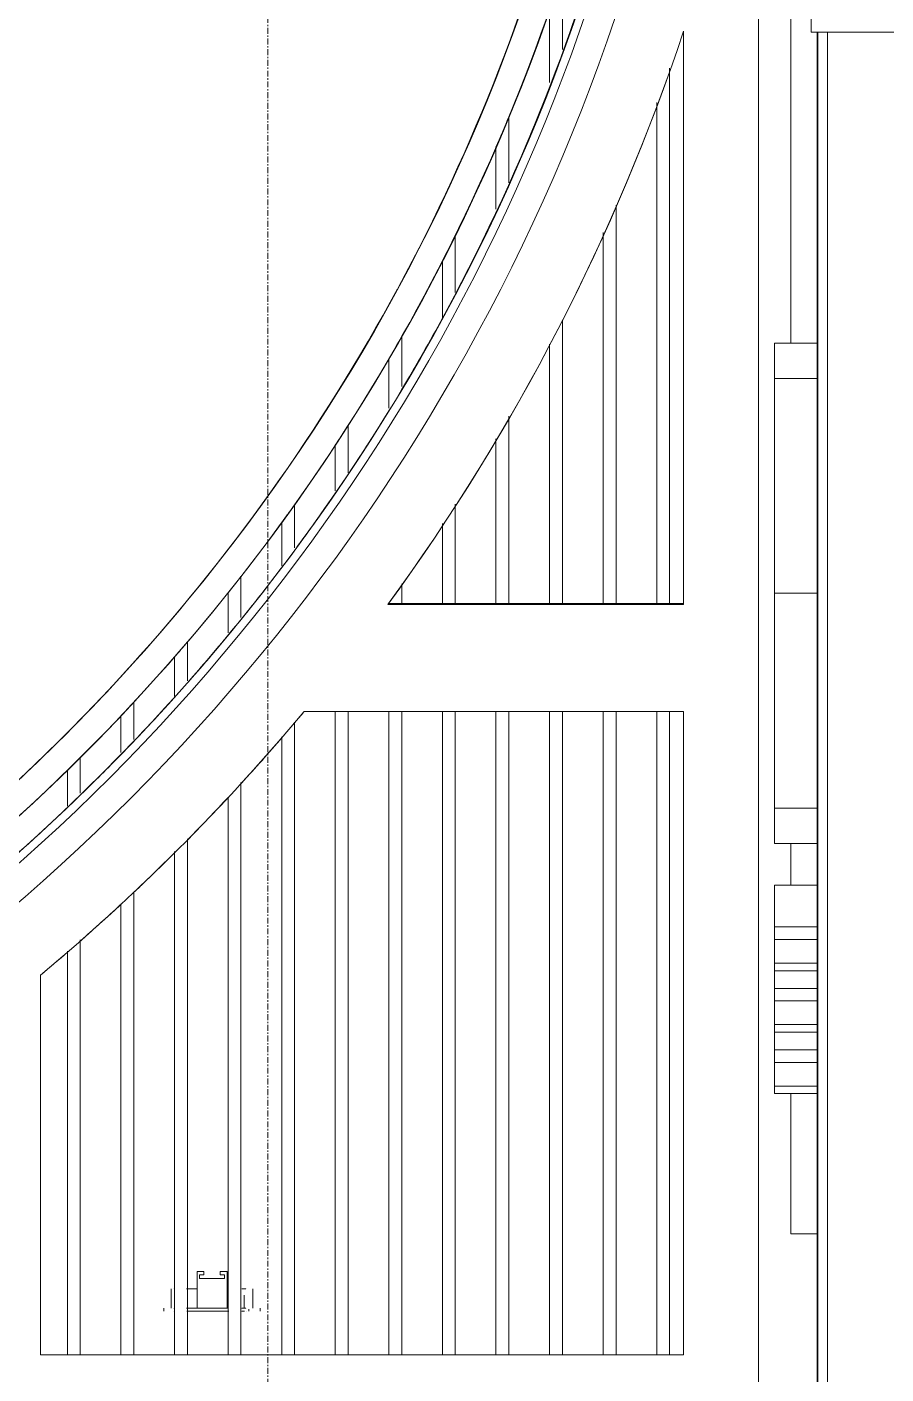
# Model space of a CAD drawing. Header units: millimetres. Extents: x -187664 to 435448, y -313239 to 299894.
# Drawn here: x 79322 to 80124, y -221607 to -220350 of the extents above; entities that cross this region are included whole.
import ezdxf

# ---------------------------------------------------------------- set-up
doc = ezdxf.new("R2010")
doc.units = ezdxf.units.MM
doc.linetypes.add('DPA_Grid _ Level 100', pattern=[10, 5.5, -1.6, 1.3, -1.6])
for name, color, linetype, lineweight in [('A-GENM', 7, 'Continuous', 9), ('A-GLAZ-CURT', 7, 'Continuous', 9), ('A-GLAZ-CURT-HDLN', 7, 'Continuous', 9), ('A-GLAZ-CWMG', 7, 'Continuous', 35), ('E-LITE-EQPM', 7, 'Continuous', 35), ('S-GRID', 7, 'Continuous', 0)]:
    doc.layers.add(name, color=color, linetype=linetype, lineweight=lineweight)

# ---------------------------------------------------------------- blocks, each defined once
blk = doc.blocks.new('D2 - D2-V181-2150-01 ENTRANCE 1 ELEVATION 4')
at = {"layer": 'E-LITE-EQPM', "color": 7, "lineweight": 20}
for p, q in [((12128, 106384), (12134.4, 106384)), ((12134.4, 106384), (12128, 106384)), ((12128, 106384), (12134.4, 106384)), ((12134.4, 106384), (12128, 106384)), ((12128, 106368), (12128, 106383.1)), ((12128, 106368), (12128, 106383.1)), ((12128, 106368), (12128, 106383.1)), ((12128, 106368), (12128, 106383.1)), ((12134.1, 106381.1), (12130.2, 106381.1)), ((12130.2, 106381.1), (12130.2, 106377.7)), ((12130.2, 106377.7), (12130.2, 106381.1)), ((12130.2, 106381.1), (12134.1, 106381.1)), ((12134.1, 106381.1), (12130.2, 106381.1)), ((12130.2, 106381.1), (12130.2, 106377.7)), ((12130.2, 106377.7), (12130.2, 106381.1)), ((12130.2, 106381.1), (12134.1, 106381.1)), ((12130.2, 106377.7), (12153.6, 106377.7)), ((12153.6, 106377.7), (12130.2, 106377.7)), ((12130.2, 106377.7), (12153.6, 106377.7)), ((12153.6, 106377.7), (12130.2, 106377.7)), ((12134.4, 106384), (12134.4, 106381.1)), ((12134.4, 106381.1), (12134.4, 106384)), ((12134.4, 106384), (12134.4, 106381.1)), ((12134.4, 106381.1), (12134.4, 106384)), ((12156, 106384), (12149.5, 106384)), ((12149.5, 106384), (12156, 106384)), ((12156, 106384), (12149.5, 106384)), ((12149.5, 106384), (12156, 106384)), ((12149.5, 106381.1), (12149.5, 106384)), ((12149.5, 106384), (12149.5, 106381.1)), ((12149.5, 106381.1), (12149.5, 106384)), ((12149.5, 106384), (12149.5, 106381.1)), ((12153.6, 106381.1), (12149.5, 106381.1)), ((12149.5, 106381.1), (12153.6, 106381.1)), ((12153.6, 106381.1), (12149.5, 106381.1)), ((12149.5, 106381.1), (12153.6, 106381.1)), ((12153.7, 106377.7), (12153.7, 106381.1)), ((12153.7, 106381.1), (12153.7, 106377.7)), ((12153.7, 106377.7), (12153.7, 106381.1)), ((12153.7, 106381.1), (12153.7, 106377.7)), ((12156, 106383.1), (12156, 106368)), ((12156, 106368), (12156, 106383.1)), ((12156, 106383.1), (12156, 106368)), ((12156, 106368), (12156, 106383.1)), ((12105.8, 106368), (12105.8, 106368)), ((12105.8, 106368), (12105.8, 106368)), ((12127.9, 106368), (12118.3, 106368)), ((12118.3, 106368), (12127.9, 106368)), ((12127.9, 106368), (12118.3, 106368)), ((12118.3, 106368), (12127.9, 106368)), ((12156, 106368), (12157.3, 106368)), ((12157.3, 106368), (12156, 106368)), ((12156.1, 106368), (12157.3, 106368)), ((12157.3, 106368), (12156.1, 106368)), ((12169.9, 106368), (12173.4, 106368)), ((12173.4, 106368), (12169.9, 106368)), ((12169.9, 106368), (12169.9, 106368)), ((12174, 106368), (12174, 106368)), ((12105.8, 106350), (12105.8, 106350)), ((12105.8, 106350), (12105.8, 106350)), ((12106.2, 106350), (12106.2, 106350)), ((12169.6, 106350), (12169.6, 106350)), ((12169.6, 106350), (12169.6, 106350)), ((12169.8, 106350), (12169.8, 106350)), ((12169.9, 106350), (12173.4, 106350)), ((12173.4, 106350), (12169.9, 106350)), ((12169.9, 106350), (12169.9, 106350)), ((12174, 106350), (12174, 106350)), ((12106.2, 106347), (12106.2, 106347)), ((12142, 106347), (12118.5, 106347)), ((12118.5, 106347), (12142, 106347)), ((12142, 106347), (12118.7, 106347)), ((12118.7, 106347), (12142, 106347)), ((12124.3, 106347), (12118.7, 106347)), ((12118.7, 106347), (12124.3, 106347)), ((12124.3, 106347), (12118.7, 106347)), ((12118.7, 106347), (12124.3, 106347)), ((12142, 106347), (12119.3, 106347)), ((12119.3, 106347), (12142, 106347)), ((12142, 106347), (12119.4, 106347)), ((12119.4, 106347), (12142, 106347)), ((12142, 106347), (12119.5, 106347)), ((12119.5, 106347), (12142, 106347)), ((12129.1, 106347), (12121.1, 106347)), ((12121.1, 106347), (12129.1, 106347)), ((12142, 106347), (12124.5, 106347)), ((12124.5, 106347), (12142, 106347)), ((12142, 106347), (12124.9, 106347)), ((12124.9, 106347), (12142, 106347)), ((12142, 106347), (12129.2, 106347)), ((12129.2, 106347), (12142, 106347)), ((12142, 106347), (12156.1, 106347)), ((12156.1, 106347), (12142, 106347)), ((12142, 106347), (12157, 106347)), ((12157, 106347), (12142, 106347)), ((12142, 106347), (12157.1, 106347)), ((12157.1, 106347), (12142, 106347)), ((12142, 106347), (12157.2, 106347)), ((12157.2, 106347), (12142, 106347)), ((12142, 106347), (12157.2, 106347)), ((12157.2, 106347), (12142, 106347)), ((12142, 106347), (12157.4, 106347)), ((12157.4, 106347), (12142, 106347)), ((12142, 106347), (12157.7, 106347)), ((12157.7, 106347), (12142, 106347)), ((12142, 106347), (12156, 106347)), ((12156, 106347), (12142, 106347)), ((12169.6, 106347), (12169.6, 106347)), ((12169.7, 106347), (12172.3, 106347)), ((12172.3, 106347), (12169.7, 106347)), ((12169.8, 106347), (12169.8, 106347)), ((12173.8, 106347), (12173.8, 106347))]:
    blk.add_line(p, q, dxfattribs=at)
blk = doc.blocks.new('D2 - D2-V182-2150-01 ENTRANCE 1 ELEVATION 4')
at = {"layer": 'E-LITE-EQPM', "color": 7, "lineweight": 20}
for p, q in [((12128, 106384), (12134.4, 106384)), ((12134.4, 106384), (12128, 106384)), ((12128, 106384), (12134.4, 106384)), ((12134.4, 106384), (12128, 106384)), ((12128, 106350), (12128, 106384)), ((12128, 106368), (12128, 106383.1)), ((12128, 106368), (12128, 106383.1)), ((12128, 106368), (12128, 106383.1)), ((12134.1, 106381.1), (12130.2, 106381.1)), ((12130.2, 106381.1), (12130.2, 106377.7)), ((12130.2, 106377.7), (12130.2, 106381.1)), ((12130.2, 106381.1), (12134.1, 106381.1)), ((12134.1, 106381.1), (12130.2, 106381.1)), ((12130.2, 106381.1), (12130.2, 106377.7)), ((12130.2, 106377.7), (12130.2, 106381.1)), ((12130.2, 106381.1), (12134.4, 106381.1)), ((12130.2, 106377.7), (12153.6, 106377.7)), ((12153.6, 106377.7), (12130.2, 106377.7)), ((12130.2, 106377.7), (12153.6, 106377.7)), ((12153.7, 106377.7), (12130.2, 106377.7)), ((12134.4, 106384), (12134.4, 106381.1)), ((12134.4, 106381.1), (12134.4, 106384)), ((12134.4, 106384), (12134.4, 106381.1)), ((12134.4, 106381.1), (12134.4, 106384)), ((12156, 106384), (12149.5, 106384)), ((12149.5, 106384), (12156, 106384)), ((12156, 106384), (12149.5, 106384)), ((12149.5, 106384), (12156, 106384)), ((12149.5, 106381.1), (12149.5, 106384)), ((12149.5, 106384), (12149.5, 106381.1)), ((12149.5, 106381.1), (12149.5, 106384)), ((12149.5, 106384), (12149.5, 106381.1)), ((12153.6, 106381.1), (12149.5, 106381.1)), ((12149.5, 106381.1), (12153.6, 106381.1)), ((12153.6, 106381.1), (12149.5, 106381.1)), ((12149.5, 106381.1), (12153.7, 106381.1)), ((12153.7, 106377.7), (12153.7, 106381.1)), ((12153.7, 106381.1), (12153.7, 106377.7)), ((12153.7, 106377.7), (12153.7, 106381.1)), ((12153.7, 106381.1), (12153.7, 106377.7)), ((12156, 106384), (12156, 106350)), ((12156, 106383.1), (12156, 106368)), ((12156, 106368), (12156, 106383.1)), ((12156, 106368), (12156, 106383.1)), ((12104, 106368), (12104, 106350)), ((12105.8, 106368), (12105.8, 106368)), ((12105.8, 106368), (12105.8, 106368)), ((12127.9, 106368), (12118.3, 106368)), ((12118.3, 106368), (12127.9, 106368)), ((12127.9, 106368), (12118.3, 106368)), ((12118.3, 106368), (12127.9, 106368)), ((12156, 106368), (12157.3, 106368)), ((12157.3, 106368), (12156, 106368)), ((12156.1, 106368), (12157.3, 106368)), ((12157.3, 106368), (12156.1, 106368)), ((12169.9, 106368), (12173.4, 106368)), ((12173.4, 106368), (12169.9, 106368)), ((12169.9, 106368), (12169.9, 106368)), ((12172, 106350), (12172, 106362)), ((12174, 106368), (12174, 106368)), ((12180, 106350), (12180, 106368)), ((12097, 106350), (12097, 106347)), ((12105.8, 106350), (12105.8, 106350)), ((12105.8, 106350), (12105.8, 106350)), ((12106.2, 106350), (12106.2, 106350)), ((12124.2, 106350), (12118.3, 106350)), ((12124.3, 106350), (12118.3, 106350)), ((12118.5, 106350), (12126.1, 106350)), ((12123.5, 106350), (12118.8, 106350)), ((12141.4, 106350), (12118.8, 106350)), ((12142, 106350), (12119.5, 106350)), ((12141.4, 106350), (12124.3, 106350)), ((12141.4, 106350), (12124.4, 106350)), ((12141.4, 106350), (12124.9, 106350)), ((12126.7, 106350), (12141.4, 106350)), ((12136.5, 106350), (12128, 106350)), ((12128, 106350), (12134.1, 106350)), ((12134.8, 106350), (12141.4, 106350)), ((12156, 106350), (12137.2, 106350)), ((12157.3, 106350), (12142, 106350)), ((12157.3, 106350), (12142, 106350)), ((12142, 106350), (12157.1, 106350)), ((12157.4, 106350), (12142, 106350)), ((12142, 106350), (12148.8, 106350)), ((12157.2, 106350), (12142, 106350)), ((12157.3, 106350), (12142, 106350)), ((12149.1, 106350), (12156, 106350)), ((12169.6, 106350), (12169.6, 106350)), ((12169.6, 106350), (12169.6, 106350)), ((12169.8, 106350), (12169.8, 106350)), ((12169.9, 106350), (12173.4, 106350)), ((12173.4, 106350), (12169.9, 106350)), ((12169.9, 106350), (12169.9, 106350)), ((12174, 106350), (12174, 106350)), ((12176.2, 106347), (12176.2, 106349)), ((12187, 106347), (12187, 106350)), ((12106.2, 106347), (12106.2, 106347)), ((12142, 106347), (12118.5, 106347)), ((12118.5, 106347), (12142, 106347)), ((12142, 106347), (12118.7, 106347)), ((12118.7, 106347), (12142, 106347)), ((12124.3, 106347), (12118.7, 106347)), ((12118.7, 106347), (12124.3, 106347)), ((12124.3, 106347), (12118.7, 106347)), ((12118.7, 106347), (12124.3, 106347)), ((12142, 106347), (12119.3, 106347)), ((12119.3, 106347), (12142, 106347)), ((12142, 106347), (12119.4, 106347)), ((12119.4, 106347), (12142, 106347)), ((12142, 106347), (12119.5, 106347)), ((12119.5, 106347), (12142, 106347)), ((12129.1, 106347), (12121.1, 106347)), ((12121.1, 106347), (12129.1, 106347)), ((12142, 106347), (12124.5, 106347)), ((12124.5, 106347), (12142, 106347)), ((12142, 106347), (12124.9, 106347)), ((12124.9, 106347), (12142, 106347)), ((12142, 106347), (12129.2, 106347)), ((12129.2, 106347), (12142, 106347)), ((12142, 106347), (12156.1, 106347)), ((12156.1, 106347), (12142, 106347)), ((12142, 106347), (12157, 106347)), ((12157, 106347), (12142, 106347)), ((12142, 106347), (12157.1, 106347)), ((12157.1, 106347), (12142, 106347)), ((12142, 106347), (12157.2, 106347)), ((12157.2, 106347), (12142, 106347)), ((12142, 106347), (12157.2, 106347)), ((12157.2, 106347), (12142, 106347)), ((12142, 106347), (12157.4, 106347)), ((12157.4, 106347), (12142, 106347)), ((12142, 106347), (12157.7, 106347)), ((12157.7, 106347), (12142, 106347)), ((12142, 106347), (12156, 106347)), ((12156, 106347), (12142, 106347)), ((12169.6, 106347), (12169.6, 106347)), ((12169.7, 106347), (12172.3, 106347)), ((12172.3, 106347), (12169.7, 106347)), ((12169.8, 106347), (12169.8, 106347)), ((12173.8, 106347), (12173.8, 106347))]:
    blk.add_line(p, q, dxfattribs=at)
blk = doc.blocks.new('PPL-C-AECM-1-PP19-EE-M3-0001_rvt-3-2150-01 ENTRANCE 1 ELEVATION 4')
at = {"layer": 'E-LITE-EQPM', "color": 7, "lineweight": 20}
for name in ['D2 - D2-V182-2150-01 ENTRANCE 1 ELEVATION 4', 'D2 - D2-V181-2150-01 ENTRANCE 1 ELEVATION 4', 'D2 - D2-V181-2150-01 ENTRANCE 1 ELEVATION 4']:
    blk.add_blockref(name, (0, 0), dxfattribs=at)
blk = doc.blocks.new('PPL-C-AECM-1-PP19-EE-M3-0001_rvt-4-2150-01 ENTRANCE 1 ELEVATION 4')
at = {"layer": 'E-LITE-EQPM', "color": 7, "lineweight": 20}
for name in ['D2 - D2-V182-2150-01 ENTRANCE 1 ELEVATION 4', 'D2 - D2-V181-2150-01 ENTRANCE 1 ELEVATION 4', 'D2 - D2-V181-2150-01 ENTRANCE 1 ELEVATION 4']:
    blk.add_blockref(name, (0, 0), dxfattribs=at)
blk = doc.blocks.new('DPA_CP_Entrance Canopy Lower - Depth 4200-V141-2150-01 ENTRANCE 1 ELEVATION 4')
at = {"layer": 'A-GLAZ-CURT-HDLN', "color": 7}
blk.add_line((12652, 105550), (12652, 108260.2), dxfattribs=at)
blk = doc.blocks.new('DPA_CP_Entrance Canopy Curve_Ent 2_Edge Rev B-1 - Entrance Canopy Curve_Left-15513308-2150-01 ENTRANCE 1 ELEVATION 4')
at = {"layer": 'A-GLAZ-CURT', "color": 7}
for p, q in [((12469, 107523.9), (12469, 107597.4)), ((12469, 107597.4), (12469, 107523.9)), ((12457, 107561.5), (12457, 107493.2)), ((12457, 107493.2), (12457, 107561.5)), ((12419, 107399.5), (12419, 107461.1)), ((12419, 107461.1), (12419, 107399.5)), ((12407, 107432.7), (12407, 107374.9)), ((12407, 107374.9), (12407, 107432.7)), ((12369, 107297.2), (12369, 107350.6)), ((12369, 107350.6), (12369, 107297.2)), ((12357, 107326.6), (12357, 107273.4)), ((12357, 107273.4), (12357, 107326.6)), ((12319, 107209.6), (12319, 107256.2)), ((12319, 107256.2), (12319, 107209.6)), ((12307, 107235.4), (12307, 107189.5)), ((12307, 107189.5), (12307, 107235.4)), ((12269, 107129), (12269, 107173.3)), ((12269, 107173.3), (12269, 107129)), ((12257, 107154.8), (12257, 107112.2)), ((12257, 107112.2), (12257, 107154.8)), ((12219, 107059), (12219, 107099.3)), ((12219, 107099.3), (12219, 107059)), ((12207, 107082.6), (12207, 107042.2)), ((12207, 107042.2), (12207, 107082.6)), ((12169, 106994), (12169, 107032.3)), ((12169, 107032.3), (12169, 106994)), ((12157, 107017.1), (12157, 106979.8)), ((12157, 106979.8), (12157, 107017.1)), ((12119, 106934.9), (12119, 106971.2)), ((12119, 106971.2), (12119, 106934.9)), ((12107, 106957.3), (12107, 106920.8)), ((12107, 106920.8), (12107, 106957.3)), ((12069, 106880.3), (12069, 106915.1)), ((12069, 106915.1), (12069, 106880.3)), ((12057, 106902.3), (12057, 106868.3)), ((12057, 106868.3), (12057, 106902.3)), ((12227.8, 106906.3), (12257, 106906.3)), ((12257, 106906.3), (12227.8, 106906.3)), ((12227.8, 106906.3), (12257, 106906.3)), ((12257, 106906.3), (12227.8, 106906.3)), ((12227.8, 106906.3), (12257, 106906.3)), ((12257, 106906.3), (12227.8, 106906.3)), ((12257, 106906.3), (12257, 106306.3)), ((12257, 106306.3), (12257, 106906.3)), ((12269, 106906.3), (12307, 106906.3)), ((12307, 106906.3), (12269, 106906.3)), ((12269, 106306.3), (12269, 106906.3)), ((12269, 106906.3), (12269, 106306.3)), ((12269, 106906.3), (12307, 106906.3)), ((12307, 106906.3), (12269, 106906.3)), ((12269, 106906.3), (12307, 106906.3)), ((12307, 106906.3), (12269, 106906.3)), ((12307, 106906.3), (12307, 106306.3)), ((12307, 106306.3), (12307, 106906.3)), ((12319, 106906.3), (12357, 106906.3)), ((12357, 106906.3), (12319, 106906.3)), ((12319, 106306.3), (12319, 106906.3)), ((12319, 106906.3), (12319, 106306.3)), ((12319, 106906.3), (12357, 106906.3)), ((12357, 106906.3), (12319, 106906.3)), ((12319, 106906.3), (12357, 106906.3)), ((12357, 106906.3), (12319, 106906.3)), ((12357, 106906.3), (12357, 106306.3)), ((12357, 106306.3), (12357, 106906.3)), ((12369, 106906.3), (12407, 106906.3)), ((12407, 106906.3), (12369, 106906.3)), ((12369, 106306.3), (12369, 106906.3)), ((12369, 106906.3), (12369, 106306.3)), ((12369, 106906.3), (12407, 106906.3)), ((12407, 106906.3), (12369, 106906.3)), ((12369, 106906.3), (12407, 106906.3)), ((12407, 106906.3), (12369, 106906.3)), ((12407, 106906.3), (12407, 106306.3)), ((12407, 106306.3), (12407, 106906.3)), ((12419, 106906.3), (12457, 106906.3)), ((12457, 106906.3), (12419, 106906.3)), ((12419, 106306.3), (12419, 106906.3)), ((12419, 106906.3), (12419, 106306.3)), ((12419, 106906.3), (12457, 106906.3)), ((12457, 106906.3), (12419, 106906.3)), ((12419, 106906.3), (12457, 106906.3)), ((12457, 106906.3), (12419, 106906.3)), ((12457, 106906.3), (12457, 106306.3)), ((12457, 106306.3), (12457, 106906.3)), ((12469, 106906.3), (12507, 106906.3)), ((12507, 106906.3), (12469, 106906.3)), ((12469, 106306.3), (12469, 106906.3)), ((12469, 106906.3), (12469, 106306.3)), ((12469, 106906.3), (12507, 106906.3)), ((12507, 106906.3), (12469, 106906.3)), ((12469, 106906.3), (12507, 106906.3)), ((12507, 106906.3), (12469, 106906.3)), ((12507, 106906.3), (12507, 106306.3)), ((12507, 106306.3), (12507, 106906.3)), ((12519, 106906.3), (12557, 106906.3)), ((12557, 106906.3), (12519, 106906.3)), ((12519, 106306.3), (12519, 106906.3)), ((12519, 106906.3), (12519, 106306.3)), ((12519, 106906.3), (12557, 106906.3)), ((12557, 106906.3), (12519, 106906.3)), ((12519, 106906.3), (12557, 106906.3)), ((12557, 106906.3), (12519, 106906.3)), ((12557, 106906.3), (12557, 106306.3)), ((12557, 106306.3), (12557, 106906.3)), ((12569, 106906.3), (12582, 106906.3)), ((12582, 106906.3), (12569, 106906.3)), ((12569, 106306.3), (12569, 106906.3)), ((12569, 106906.3), (12569, 106306.3)), ((12569, 106906.3), (12582, 106906.3)), ((12582, 106906.3), (12569, 106906.3)), ((12569, 106906.3), (12582, 106906.3)), ((12582, 106906.3), (12569, 106906.3)), ((12582, 106906.3), (12582, 106306.3)), ((12582, 106306.3), (12582, 106906.3)), ((12582, 106906.3), (12582, 106306.3)), ((12582, 106306.3), (12582, 106906.3)), ((12582, 106906.3), (12582, 106306.3)), ((12582, 106306.3), (12582, 106906.3)), ((12219, 106306.3), (12219, 106896.4)), ((12219, 106896.4), (12219, 106306.3)), ((12207, 106882.9), (12207, 106306.3)), ((12207, 106306.3), (12207, 106882.9)), ((12007, 106851.6), (12007, 106818.3)), ((12007, 106818.3), (12007, 106851.6)), ((12019, 106830.3), (12019, 106863.4)), ((12019, 106863.4), (12019, 106830.3)), ((12169, 106306.3), (12169, 106840.1)), ((12169, 106840.1), (12169, 106306.3)), ((12157, 106826.6), (12157, 106306.3)), ((12157, 106306.3), (12157, 106826.6)), ((12119, 106306.3), (12119, 106787.8)), ((12119, 106787.8), (12119, 106306.3)), ((12107, 106775.8), (12107, 106306.3)), ((12107, 106306.3), (12107, 106775.8)), ((12057, 106727.2), (12057, 106306.3)), ((12057, 106306.3), (12057, 106727.2)), ((12069, 106306.3), (12069, 106737.8)), ((12069, 106737.8), (12069, 106306.3)), ((12019, 106306.3), (12019, 106693.5)), ((12019, 106693.5), (12019, 106306.3)), ((12007, 106682.8), (12007, 106306.3)), ((12007, 106306.3), (12007, 106682.8)), ((11982, 106306.3), (11982, 106660.7)), ((11982, 106660.7), (11982, 106306.3)), ((11982, 106306.3), (11982, 106660.7)), ((11982, 106660.7), (11982, 106306.3)), ((11982, 106306.3), (11982, 106660.7)), ((11982, 106660.7), (11982, 106306.3)), ((12007, 106306.3), (11982, 106306.3)), ((11982, 106306.3), (12007, 106306.3)), ((12007, 106306.3), (11982, 106306.3)), ((11982, 106306.3), (12007, 106306.3)), ((12007, 106306.3), (11982, 106306.3)), ((11982, 106306.3), (12007, 106306.3)), ((12056, 106306.3), (12019, 106306.3)), ((12019, 106306.3), (12056, 106306.3)), ((12056, 106306.3), (12019, 106306.3)), ((12019, 106306.3), (12056, 106306.3)), ((12056, 106306.3), (12019, 106306.3)), ((12019, 106306.3), (12056, 106306.3)), ((12107, 106306.3), (12069, 106306.3)), ((12069, 106306.3), (12107, 106306.3)), ((12107, 106306.3), (12069, 106306.3)), ((12069, 106306.3), (12107, 106306.3)), ((12107, 106306.3), (12069, 106306.3)), ((12069, 106306.3), (12107, 106306.3)), ((12157, 106306.3), (12119, 106306.3)), ((12119, 106306.3), (12157, 106306.3)), ((12157, 106306.3), (12119, 106306.3)), ((12119, 106306.3), (12157, 106306.3)), ((12157, 106306.3), (12119, 106306.3)), ((12119, 106306.3), (12157, 106306.3)), ((12207, 106306.3), (12169, 106306.3)), ((12169, 106306.3), (12207, 106306.3)), ((12207, 106306.3), (12169, 106306.3)), ((12169, 106306.3), (12207, 106306.3)), ((12207, 106306.3), (12169, 106306.3)), ((12169, 106306.3), (12207, 106306.3)), ((12257, 106306.3), (12219, 106306.3)), ((12219, 106306.3), (12257, 106306.3)), ((12257, 106306.3), (12219, 106306.3)), ((12219, 106306.3), (12257, 106306.3)), ((12257, 106306.3), (12219, 106306.3)), ((12219, 106306.3), (12257, 106306.3)), ((12307, 106306.3), (12269, 106306.3)), ((12269, 106306.3), (12307, 106306.3)), ((12307, 106306.3), (12269, 106306.3)), ((12269, 106306.3), (12307, 106306.3)), ((12307, 106306.3), (12269, 106306.3)), ((12269, 106306.3), (12307, 106306.3)), ((12357, 106306.3), (12319, 106306.3)), ((12319, 106306.3), (12357, 106306.3)), ((12357, 106306.3), (12319, 106306.3)), ((12319, 106306.3), (12357, 106306.3)), ((12357, 106306.3), (12319, 106306.3)), ((12319, 106306.3), (12357, 106306.3)), ((12407, 106306.3), (12369, 106306.3)), ((12369, 106306.3), (12407, 106306.3)), ((12407, 106306.3), (12369, 106306.3)), ((12369, 106306.3), (12407, 106306.3)), ((12407, 106306.3), (12369, 106306.3)), ((12369, 106306.3), (12407, 106306.3)), ((12457, 106306.3), (12419, 106306.3)), ((12419, 106306.3), (12457, 106306.3)), ((12457, 106306.3), (12419, 106306.3)), ((12419, 106306.3), (12457, 106306.3)), ((12457, 106306.3), (12419, 106306.3)), ((12419, 106306.3), (12457, 106306.3)), ((12507, 106306.3), (12469, 106306.3)), ((12469, 106306.3), (12507, 106306.3)), ((12507, 106306.3), (12469, 106306.3)), ((12469, 106306.3), (12507, 106306.3)), ((12507, 106306.3), (12469, 106306.3)), ((12469, 106306.3), (12507, 106306.3)), ((12557, 106306.3), (12519, 106306.3)), ((12519, 106306.3), (12557, 106306.3)), ((12557, 106306.3), (12519, 106306.3)), ((12519, 106306.3), (12557, 106306.3)), ((12557, 106306.3), (12519, 106306.3)), ((12519, 106306.3), (12557, 106306.3)), ((12582, 106306.3), (12569, 106306.3)), ((12569, 106306.3), (12582, 106306.3)), ((12582, 106306.3), (12569, 106306.3)), ((12569, 106306.3), (12582, 106306.3)), ((12582, 106306.3), (12569, 106306.3)), ((12569, 106306.3), (12582, 106306.3))]:
    blk.add_line(p, q, dxfattribs=at)
for radius, start, end in [(1800, 331.6173, 0), (1800, 331.6173, 0), (1850, 339.9645, 343.7922), (1850, 339.9645, 343.7922), (1850, 339.9645, 343.7922), (1850, 339.9645, 343.7922), (1850, 339.9645, 343.7922), (1850, 339.9645, 343.7922), (1825, 326.9004, 341.0701), (1825, 326.9004, 341.0701), (1850, 335.8089, 338.9418), (1850, 335.8089, 338.9418), (1850, 335.8089, 338.9418), (1850, 335.8089, 338.9418), (1850, 335.8089, 338.9418), (1850, 335.8089, 338.9418), (1825, 336.6073, 337.5751), (1825, 336.6073, 337.5751), (1850, 332.282, 334.9624), (1850, 332.282, 334.9624), (1850, 332.282, 334.9624), (1850, 332.282, 334.9624), (1850, 332.282, 334.9624), (1850, 332.282, 334.9624), (1825, 332.9245, 333.7643), (1825, 332.9245, 333.7643), (1800, 317.3684, 331.5789), (1800, 317.3684, 331.5789), (1850, 329.1562, 331.456), (1850, 329.1562, 331.456), (1850, 329.1562, 331.456), (1850, 329.1562, 331.456), (1850, 329.1562, 331.456), (1850, 329.1562, 331.456), (1825, 329.6563, 330.4106), (1825, 329.6563, 330.4106), (1850, 326.8421, 328.4299), (1850, 326.8421, 328.4299), (1850, 326.8421, 328.4299), (1850, 326.8421, 328.4299), (1850, 326.8421, 328.4299), (1850, 326.8421, 328.4299), (1825, 326.6798, 327.372), (1825, 326.6798, 327.372), (1825, 293.8186, 326.8885), (1825, 293.8186, 326.8885), (1850, 326.2149, 326.837), (1850, 326.2149, 326.837), (1850, 326.2149, 326.837), (1850, 326.2149, 326.837), (1850, 326.2149, 326.837), (1850, 326.2149, 326.837), (1850, 323.5492, 325.5752), (1850, 323.5492, 325.5752), (1850, 323.5492, 325.5752), (1850, 323.5492, 325.5752), (1850, 323.5492, 325.5752), (1850, 323.5492, 325.5752), (1825, 324.2444, 324.5667), (1825, 324.2444, 324.5667), (1825, 323.922, 324.1995), (1825, 323.922, 324.1995), (1850, 321.0068, 322.9095), (1850, 321.0068, 322.9095), (1850, 321.0068, 322.9095), (1850, 321.0068, 322.9095), (1850, 321.0068, 322.9095), (1850, 321.0068, 322.9095), (1825, 321.3356, 321.9427), (1825, 321.3356, 321.9427), (1850, 318.6101, 320.4316), (1850, 318.6101, 320.4316), (1850, 318.6101, 320.4316), (1850, 318.6101, 320.4316), (1850, 318.6101, 320.4316), (1850, 318.6101, 320.4316), (1825, 318.8876, 319.4639), (1825, 318.8876, 319.4639), (1800, 312.6316, 317.3559), (1800, 312.6316, 317.3559), (1825, 316.5541, 317.1048), (1825, 316.5541, 317.1048), (1850, 316.3128, 318.0349), (1850, 316.3128, 318.0349), (1850, 316.3128, 318.0349), (1850, 316.3128, 318.0349), (1850, 316.3128, 318.0349), (1850, 316.3128, 318.0349), (1950, 319.7024, 320.0908), (1950, 319.7024, 320.0908), (1950, 319.7024, 320.0908), (1950, 319.7024, 320.0908), (1950, 319.7024, 320.0908), (1950, 319.7024, 320.0908), (1950, 317.4899, 319.1714), (1950, 317.4899, 319.1714), (1950, 317.4899, 319.1714), (1950, 317.4899, 319.1714), (1950, 317.4899, 319.1714), (1950, 317.4899, 319.1714), (1850, 314.1222, 315.7446), (1850, 314.1222, 315.7446), (1850, 314.1222, 315.7446), (1850, 314.1222, 315.7446), (1850, 314.1222, 315.7446), (1850, 314.1222, 315.7446), (1825, 314.317, 314.8459), (1825, 314.317, 314.8459), (1950, 315.3633, 316.9589), (1950, 315.3633, 316.9589), (1950, 315.3633, 316.9589), (1950, 315.3633, 316.9589), (1950, 315.3633, 316.9589), (1950, 315.3633, 316.9589), (1850, 311.983, 313.5965), (1850, 311.983, 313.5965), (1850, 311.983, 313.5965), (1850, 311.983, 313.5965), (1850, 311.983, 313.5965), (1850, 311.983, 313.5965), (1950, 313.2861, 314.8648), (1950, 313.2861, 314.8648), (1950, 313.2861, 314.8648), (1950, 313.2861, 314.8648), (1950, 313.2861, 314.8648), (1950, 313.2861, 314.8648), (1950, 311.3215, 312.7761), (1950, 311.3215, 312.7761), (1950, 311.3215, 312.7761), (1950, 311.3215, 312.7761), (1950, 311.3215, 312.7761), (1950, 311.3215, 312.7761), (1950, 309.8683, 310.8501), (1950, 309.8683, 310.8501), (1950, 309.8683, 310.8501), (1950, 309.8683, 310.8501), (1950, 309.8683, 310.8501), (1950, 309.8683, 310.8501)]:
    blk.add_arc((10732, 108157.3), radius, start, end, dxfattribs=at)
blk = doc.blocks.new('DPA_CP_Entrance Canopy Curve_Ent 2_Edge Rev B-1 - Entrance Canopy Curve_Left-V234-2150-01 ENTRANCE 1 ELEVATION 4')
at = {"layer": 'A-GLAZ-CURT', "color": 7}
for p, q in [((12682, 107250), (12682, 108057.3)), ((12682, 108057.3), (12682, 107250)), ((12682, 107250), (12682, 108057.3)), ((12682, 108057.3), (12682, 107250)), ((12469, 107523.9), (12469, 107597.4)), ((12469, 107597.4), (12469, 107523.9)), ((12457, 107561.5), (12457, 107493.2)), ((12457, 107493.2), (12457, 107561.5)), ((12582, 107540.9), (12582, 107006.3)), ((12582, 107006.3), (12582, 107540.9)), ((12582, 107540.9), (12582, 107007.3)), ((12582, 107007.3), (12582, 107540.9)), ((12707, 107540), (12707, 107199.3)), ((12569, 107007.3), (12569, 107506.4)), ((12557, 107474.5), (12557, 107007.3)), ((12419, 107399.5), (12419, 107461.1)), ((12419, 107461.1), (12419, 107399.5)), ((12407, 107432.7), (12407, 107374.9)), ((12407, 107374.9), (12407, 107432.7)), ((12519, 107007.3), (12519, 107378.7)), ((12369, 107297.2), (12369, 107350.6)), ((12369, 107350.6), (12369, 107297.2)), ((12507, 107353.1), (12507, 107007.3)), ((12357, 107326.6), (12357, 107273.4)), ((12357, 107273.4), (12357, 107326.6)), ((12469, 107007.3), (12469, 107271.9)), ((12319, 107209.6), (12319, 107256.2)), ((12319, 107256.2), (12319, 107209.6)), ((12457, 107249.2), (12457, 107007.3)), ((12307, 107235.4), (12307, 107189.5)), ((12307, 107189.5), (12307, 107235.4)), ((12419, 107007.3), (12419, 107182)), ((12269, 107129), (12269, 107173.3)), ((12269, 107173.3), (12269, 107129)), ((12257, 107154.8), (12257, 107112.2)), ((12257, 107112.2), (12257, 107154.8)), ((12407, 107160.8), (12407, 107007.3)), ((12219, 107059), (12219, 107099.3)), ((12219, 107099.3), (12219, 107059)), ((12369, 107007.3), (12369, 107099.8)), ((12207, 107082.6), (12207, 107042.2)), ((12207, 107042.2), (12207, 107082.6)), ((12357, 107081.9), (12357, 107007.3)), ((12707, 107041.4), (12707, 106419.3)), ((12169, 106994), (12169, 107032.3)), ((12169, 107032.3), (12169, 106994)), ((12157, 107017.1), (12157, 106979.8)), ((12157, 106979.8), (12157, 107017.1)), ((12319, 107007.3), (12319, 107025.5)), ((12582, 107006.3), (12306, 107006.3)), ((12306, 107006.3), (12582, 107006.3)), ((12582, 107007.3), (12306.8, 107007.3)), ((12306.8, 107007.3), (12582, 107007.3)), ((12119, 106934.9), (12119, 106971.2)), ((12119, 106971.2), (12119, 106934.9)), ((12107, 106957.3), (12107, 106920.8)), ((12107, 106920.8), (12107, 106957.3)), ((12069, 106880.3), (12069, 106915.1)), ((12069, 106915.1), (12069, 106880.3)), ((12057, 106902.3), (12057, 106868.3)), ((12057, 106868.3), (12057, 106902.3)), ((12227.8, 106906.3), (12582, 106906.3)), ((12257, 106906.3), (12227.8, 106906.3)), ((12227.8, 106906.3), (12582, 106906.3)), ((12582, 106906.3), (12227.8, 106906.3)), ((12227.8, 106906.3), (12582, 106906.3)), ((12582, 106906.3), (12227.8, 106906.3)), ((12257, 106906.3), (12257, 106306.3)), ((12257, 106306.3), (12257, 106906.3)), ((12307, 106906.3), (12269, 106906.3)), ((12269, 106306.3), (12269, 106906.3)), ((12269, 106906.3), (12269, 106306.3)), ((12307, 106906.3), (12307, 106306.3)), ((12307, 106306.3), (12307, 106906.3)), ((12357, 106906.3), (12319, 106906.3)), ((12319, 106306.3), (12319, 106906.3)), ((12319, 106906.3), (12319, 106306.3)), ((12357, 106906.3), (12357, 106306.3)), ((12357, 106306.3), (12357, 106906.3)), ((12407, 106906.3), (12369, 106906.3)), ((12369, 106306.3), (12369, 106906.3)), ((12369, 106906.3), (12369, 106306.3)), ((12407, 106906.3), (12407, 106306.3)), ((12407, 106306.3), (12407, 106906.3)), ((12457, 106906.3), (12419, 106906.3)), ((12419, 106306.3), (12419, 106906.3)), ((12419, 106906.3), (12419, 106306.3)), ((12457, 106906.3), (12457, 106306.3)), ((12457, 106306.3), (12457, 106906.3)), ((12507, 106906.3), (12469, 106906.3)), ((12469, 106306.3), (12469, 106906.3)), ((12469, 106906.3), (12469, 106306.3)), ((12507, 106906.3), (12507, 106306.3)), ((12507, 106306.3), (12507, 106906.3)), ((12557, 106906.3), (12519, 106906.3)), ((12519, 106306.3), (12519, 106906.3)), ((12519, 106906.3), (12519, 106306.3)), ((12557, 106906.3), (12557, 106306.3)), ((12557, 106306.3), (12557, 106906.3)), ((12582, 106906.3), (12569, 106906.3)), ((12569, 106306.3), (12569, 106906.3)), ((12569, 106906.3), (12569, 106306.3)), ((12582, 106906.3), (12582, 106306.3)), ((12582, 106306.3), (12582, 106906.3)), ((12582, 106906.3), (12582, 106306.3)), ((12582, 106306.3), (12582, 106906.3)), ((12582, 106906.3), (12582, 106306.3)), ((12582, 106306.3), (12582, 106906.3)), ((12219, 106306.3), (12219, 106896.4)), ((12219, 106896.4), (12219, 106306.3)), ((12207, 106882.9), (12207, 106306.3)), ((12207, 106306.3), (12207, 106882.9)), ((12007, 106851.6), (12007, 106818.3)), ((12007, 106818.3), (12007, 106851.6)), ((12019, 106830.3), (12019, 106863.4)), ((12019, 106863.4), (12019, 106830.3)), ((12169, 106306.3), (12169, 106840.1)), ((12169, 106840.1), (12169, 106306.3)), ((12157, 106826.6), (12157, 106306.3)), ((12157, 106306.3), (12157, 106826.6)), ((12119, 106306.3), (12119, 106787.8)), ((12119, 106787.8), (12119, 106306.3)), ((12682, 106744.4), (12682, 106783.3)), ((12682, 106783.3), (12682, 106744.4)), ((12682, 106744.4), (12682, 106783.3)), ((12682, 106783.3), (12682, 106744.4)), ((12107, 106775.8), (12107, 106306.3)), ((12107, 106306.3), (12107, 106775.8)), ((12057, 106727.2), (12057, 106306.3)), ((12057, 106306.3), (12057, 106727.2)), ((12069, 106306.3), (12069, 106737.8)), ((12069, 106737.8), (12069, 106306.3)), ((12019, 106306.3), (12019, 106693.5)), ((12019, 106693.5), (12019, 106306.3)), ((12007, 106682.8), (12007, 106306.3)), ((12007, 106306.3), (12007, 106682.8)), ((11982, 106306.3), (11982, 106660.7)), ((11982, 106660.7), (11982, 106306.3)), ((11982, 106306.3), (11982, 106660.7)), ((11982, 106660.7), (11982, 106306.3)), ((11982, 106306.3), (11982, 106660.7)), ((11982, 106660.7), (11982, 106306.3)), ((12682, 106419.3), (12682, 106550)), ((12682, 106550), (12682, 106419.3)), ((12682, 106419.3), (12682, 106550)), ((12682, 106550), (12682, 106419.3)), ((12707, 106419.3), (12682, 106419.3)), ((12682, 106419.3), (12707, 106419.3)), ((12707, 106419.3), (12682, 106419.3)), ((12682, 106419.3), (12707, 106419.3)), ((12582, 106306.3), (11982, 106306.3)), ((11982, 106306.3), (12007, 106306.3)), ((12582, 106306.3), (11982, 106306.3)), ((11982, 106306.3), (12582, 106306.3)), ((12582, 106306.3), (11982, 106306.3)), ((11982, 106306.3), (12582, 106306.3)), ((12019, 106306.3), (12056, 106306.3)), ((12069, 106306.3), (12107, 106306.3)), ((12119, 106306.3), (12157, 106306.3)), ((12169, 106306.3), (12207, 106306.3)), ((12219, 106306.3), (12257, 106306.3)), ((12269, 106306.3), (12307, 106306.3)), ((12319, 106306.3), (12357, 106306.3)), ((12369, 106306.3), (12407, 106306.3)), ((12419, 106306.3), (12457, 106306.3)), ((12469, 106306.3), (12507, 106306.3)), ((12519, 106306.3), (12557, 106306.3)), ((12569, 106306.3), (12582, 106306.3))]:
    blk.add_line(p, q, dxfattribs=at)
for radius, start, end in [(1800, 270, 0), (1850, 270, 0), (1825, 270.1424, 360), (1885, 270.1401, 0), (1857.7, 270.1411, 0), (1800, 331.6173, 0), (1850, 326.8421, 355.2632), (1850, 326.8421, 355.2632), (1850, 326.8421, 355.2632), (1850, 326.8421, 355.2632), (1850, 339.9645, 343.7922), (1825, 326.9004, 341.0701), (1950, 323.8223, 341.5713), (1950, 323.8223, 341.5713), (1950, 323.8612, 341.5713), (1950, 323.8612, 341.5713), (1850, 335.8089, 338.9418), (1825, 336.6073, 337.5751), (1825, 336.6073, 337.5751), (1850, 332.282, 334.9624), (1825, 332.9245, 333.7643), (1825, 332.9245, 333.7643), (1800, 317.3684, 331.5789), (1850, 329.1562, 331.456), (1825, 329.6563, 330.4106), (1825, 329.6563, 330.4106), (1850, 326.8421, 328.4299), (1825, 326.6798, 327.372), (1825, 326.6798, 327.372), (1825, 293.8186, 326.8885), (1850, 303.1579, 326.837), (1850, 303.1579, 326.837), (1850, 303.1579, 326.837), (1850, 303.1579, 326.837), (1850, 326.2149, 326.837), (1850, 323.5492, 325.5752), (1825, 323.922, 324.5667), (1825, 324.2444, 324.5667), (1825, 323.922, 324.1995), (1850, 321.0068, 322.9095), (1825, 321.3356, 321.9427), (1825, 321.3356, 321.9427), (1850, 318.6101, 320.4316), (1825, 318.8876, 319.4639), (1825, 318.8876, 319.4639), (1800, 312.6316, 317.3559), (1825, 316.5541, 317.1048), (1825, 316.5541, 317.1048), (1850, 316.3128, 318.0349), (1950, 309.8683, 320.0908), (1950, 309.8683, 320.0908), (1950, 309.8683, 320.0908), (1950, 309.8683, 320.0908), (1950, 309.8683, 320.0908), (1950, 319.7024, 320.0908), (1950, 317.4899, 319.1714), (1850, 314.1222, 315.7446), (1825, 314.317, 314.8459), (1825, 314.317, 314.8459), (1950, 315.3633, 316.9589), (1850, 311.983, 313.5965), (1950, 313.2861, 314.8648), (1950, 311.3215, 312.7761), (1950, 309.8683, 310.8501)]:
    blk.add_arc((10732, 108157.3), radius, start, end, dxfattribs=at)
blk = doc.blocks.new('System Panel - DPA-AR_SP_Glass Panel 19mm-17713060-2150-01 ENTRANCE 1 ELEVATION 4')
at = {"layer": 'A-GLAZ-CURT', "color": 7}
for p, q in [((12707, 103650), (12707, 107540)), ((12707, 107540), (12707, 103650))]:
    blk.add_line(p, q, dxfattribs=at)
blk = doc.blocks.new('System Panel - DPA-AR_SP_Glass Panel 19mm-17713067-2150-01 ENTRANCE 1 ELEVATION 4')
at = {"layer": 'A-GLAZ-CURT', "color": 7}
for p, q in [((12707, 103650), (12707, 107540)), ((12707, 107540), (12707, 103650))]:
    blk.add_line(p, q, dxfattribs=at)
blk = doc.blocks.new('Rectangular Mullion - DPA_AR_Glass Lift Rev B-17712988-2150-01 ENTRANCE 1 ELEVATION 4')
at = {"layer": 'A-GLAZ-CWMG', "color": 7}
blk.add_line((12707, 107540), (12707, 103650), dxfattribs=at)
blk.add_line((12707, 107540), (12707, 103650), dxfattribs=at)
blk = doc.blocks.new('System Panel - DPA-AR_SP_Glass Panel 19mm-17713068-2150-01 ENTRANCE 1 ELEVATION 4')
at = {"layer": 'A-GLAZ-CURT', "color": 7}
for p, q in [((12707, 103650), (12707, 107540)), ((12707, 107540), (12707, 103650))]:
    blk.add_line(p, q, dxfattribs=at)
blk = doc.blocks.new('MRTA LOGO_700H - MRTA LOGO_700H-17686055-2150-01 ENTRANCE 1 ELEVATION 4')
at = {"layer": 'A-GENM', "color": 7}
for p, q in [((12667, 107016.7), (12667, 107250)), ((12667, 107250), (12667, 107016.7)), ((12667, 107250), (12667, 107121.8)), ((12667, 107101.6), (12667, 107250)), ((12707, 107250), (12667, 107250)), ((12707, 107250), (12667, 107250)), ((12667, 107250), (12707, 107250)), ((12707, 107250), (12667, 107250)), ((12667, 107250), (12667, 107190.1)), ((12667, 107237.2), (12667, 107250)), ((12667, 107250), (12667, 107217.8)), ((12667, 107238.1), (12667, 107250)), ((12667, 107250), (12707, 107250)), ((12707, 107250), (12667, 107250)), ((12667, 107250), (12707, 107250)), ((12707, 107250), (12667, 107250)), ((12707, 107016.7), (12707, 107250)), ((12707, 107250), (12707, 107016.7)), ((12707, 107250), (12707, 107101.6)), ((12707, 107121.8), (12707, 107250)), ((12707, 107250), (12707, 107237.2)), ((12707, 107190.1), (12707, 107250)), ((12707, 107250), (12707, 107238.1)), ((12707, 107217.8), (12707, 107250)), ((12667, 107217.8), (12667, 107238.1)), ((12667, 107190.1), (12667, 107237.2)), ((12707, 107238.1), (12707, 107217.8)), ((12707, 107237.2), (12707, 107190.1)), ((12667, 107016.7), (12667, 107217)), ((12667, 107217), (12667, 107169.9)), ((12707, 107217), (12667, 107217)), ((12707, 107169.9), (12707, 107217)), ((12707, 107217), (12707, 107016.7)), ((12667, 107016.7), (12667, 107190.9)), ((12667, 107190.9), (12667, 107170.7)), ((12707, 107170.7), (12707, 107190.9)), ((12707, 107190.9), (12707, 107016.7)), ((12667, 107170.7), (12667, 107016.7)), ((12667, 107169.9), (12667, 107016.7)), ((12707, 107016.7), (12707, 107170.7)), ((12707, 107016.7), (12707, 107169.9)), ((12667, 107121.8), (12667, 107101.6)), ((12707, 107101.6), (12707, 107121.8)), ((12667, 107081.4), (12667, 107101.6)), ((12667, 107101.6), (12667, 107016.7)), ((12707, 107016.7), (12707, 107101.6)), ((12707, 107101.6), (12707, 107081.4)), ((12667, 107016.7), (12667, 107081.4)), ((12707, 107081.4), (12707, 107016.7)), ((12667, 107016.7), (12667, 106783.3)), ((12667, 106783.3), (12667, 107016.7)), ((12667, 107016.7), (12667, 106931.7)), ((12667, 106951.9), (12667, 107016.7)), ((12667, 107016.7), (12707, 107016.7)), ((12707, 107016.7), (12667, 107016.7)), ((12667, 107016.7), (12707, 107016.7)), ((12707, 107016.7), (12667, 107016.7)), ((12667, 107016.7), (12667, 106863.5)), ((12667, 106816.3), (12667, 107016.7)), ((12667, 107016.7), (12667, 106862.6)), ((12667, 106842.4), (12667, 107016.7)), ((12667, 107016.7), (12707, 107016.7)), ((12707, 107016.7), (12667, 107016.7)), ((12667, 107016.7), (12707, 107016.7)), ((12707, 107016.7), (12667, 107016.7)), ((12707, 107016.7), (12707, 106783.3)), ((12707, 106783.3), (12707, 107016.7)), ((12707, 107016.7), (12707, 106951.9)), ((12707, 106931.7), (12707, 107016.7)), ((12707, 107016.7), (12707, 106816.3)), ((12707, 106863.5), (12707, 107016.7)), ((12707, 107016.7), (12707, 106842.4)), ((12707, 106862.6), (12707, 107016.7)), ((12667, 106931.7), (12667, 106951.9)), ((12707, 106951.9), (12707, 106931.7)), ((12667, 106783.3), (12667, 106931.7)), ((12667, 106931.7), (12667, 106911.5)), ((12707, 106911.5), (12707, 106931.7)), ((12707, 106931.7), (12707, 106783.3)), ((12667, 106910.8), (12667, 106783.3)), ((12707, 106783.3), (12707, 106910.8)), ((12667, 106863.5), (12667, 106816.3)), ((12667, 106862.6), (12667, 106842.4)), ((12707, 106816.3), (12707, 106863.5)), ((12707, 106842.4), (12707, 106862.6)), ((12667, 106843.3), (12667, 106783.3)), ((12667, 106796.1), (12667, 106843.3)), ((12707, 106843.3), (12707, 106796.1)), ((12707, 106783.3), (12707, 106843.3)), ((12707, 106816.3), (12667, 106816.3)), ((12667, 106795.3), (12667, 106815.5)), ((12667, 106815.5), (12667, 106783.3)), ((12707, 106783.3), (12707, 106815.5)), ((12707, 106815.5), (12707, 106795.3)), ((12667, 106783.3), (12667, 106796.1)), ((12667, 106783.3), (12667, 106795.3)), ((12707, 106796.1), (12707, 106783.3)), ((12707, 106795.3), (12707, 106783.3)), ((12707, 106783.3), (12667, 106783.3)), ((12707, 106783.3), (12667, 106783.3)), ((12667, 106783.3), (12707, 106783.3)), ((12707, 106783.3), (12667, 106783.3)), ((12707, 106783.3), (12667, 106783.3)), ((12707, 106783.3), (12667, 106783.3)), ((12667, 106783.3), (12707, 106783.3)), ((12707, 106783.3), (12667, 106783.3)), ((12667, 106550), (12667, 106744.4)), ((12707, 106744.4), (12667, 106744.4)), ((12667, 106743.4), (12667, 106728.5)), ((12707, 106744.4), (12707, 106550)), ((12707, 106728.5), (12707, 106743.4)), ((12667, 106728.5), (12667, 106620.6)), ((12707, 106620.6), (12707, 106728.5)), ((12667, 106664.7), (12667, 106705.6)), ((12667, 106629), (12667, 106705.6)), ((12667, 106612.9), (12667, 106705.6)), ((12667, 106550.1), (12667, 106705.6)), ((12667, 106693.9), (12667, 106705.6)), ((12707, 106705.6), (12667, 106705.6)), ((12707, 106705.6), (12667, 106705.6)), ((12667, 106705.6), (12707, 106705.6)), ((12667, 106704.5), (12667, 106689.6)), ((12667, 106704.5), (12667, 106689.6)), ((12667, 106704.5), (12667, 106689.6)), ((12667, 106704.5), (12667, 106689.6)), ((12667, 106704.5), (12667, 106689.6)), ((12707, 106705.6), (12707, 106664.7)), ((12707, 106705.6), (12707, 106629)), ((12707, 106705.6), (12707, 106550.1)), ((12707, 106705.6), (12707, 106612.9)), ((12707, 106705.6), (12707, 106693.9)), ((12707, 106689.6), (12707, 106704.5)), ((12707, 106689.6), (12707, 106704.5)), ((12707, 106689.6), (12707, 106704.5)), ((12707, 106689.6), (12707, 106704.5)), ((12707, 106689.6), (12707, 106704.5)), ((12667, 106671.7), (12667, 106693.9)), ((12707, 106693.9), (12667, 106693.9)), ((12707, 106693.9), (12667, 106693.9)), ((12667, 106689.6), (12667, 106607.4)), ((12667, 106689.6), (12667, 106664.7)), ((12667, 106689.6), (12667, 106664.7)), ((12667, 106689.6), (12667, 106593.6)), ((12667, 106689.6), (12667, 106664.7)), ((12707, 106693.9), (12707, 106671.7)), ((12707, 106607.4), (12707, 106689.6)), ((12707, 106664.7), (12707, 106689.6)), ((12707, 106593.6), (12707, 106689.6)), ((12707, 106664.7), (12707, 106689.6)), ((12707, 106664.7), (12707, 106689.6)), ((12667, 106664.7), (12667, 106671.7)), ((12707, 106671.7), (12667, 106671.7)), ((12707, 106671.7), (12667, 106671.7)), ((12667, 106664.7), (12667, 106550)), ((12667, 106623.1), (12667, 106664.7)), ((12667, 106664.7), (12667, 106622.7)), ((12667, 106664.7), (12667, 106618.9)), ((12707, 106664.7), (12667, 106664.7)), ((12707, 106664.7), (12667, 106664.7)), ((12707, 106671.7), (12707, 106664.7)), ((12707, 106622.7), (12707, 106664.7)), ((12707, 106664.7), (12707, 106623.1)), ((12707, 106550), (12707, 106664.7)), ((12707, 106618.9), (12707, 106664.7)), ((12667, 106655.4), (12667, 106662.6)), ((12707, 106662.6), (12707, 106655.4)), ((12667, 106636.5), (12667, 106648.2)), ((12667, 106648.2), (12707, 106648.2)), ((12667, 106647.1), (12667, 106632.3)), ((12667, 106550), (12667, 106641)), ((12707, 106648.2), (12707, 106637.1)), ((12707, 106632.3), (12707, 106647)), ((12707, 106641), (12707, 106550)), ((12667, 106614.4), (12667, 106636.5)), ((12707, 106636.5), (12667, 106636.5)), ((12707, 106636.5), (12667, 106636.5)), ((12667, 106632.3), (12667, 106607.4)), ((12667, 106625.6), (12667, 106626.8)), ((12707, 106636.5), (12707, 106614.4)), ((12707, 106607.4), (12707, 106632.3)), ((12707, 106626.8), (12707, 106625.6)), ((12667, 106621.9), (12667, 106623.1)), ((12667, 106617.8), (12667, 106608.3)), ((12667, 106607.4), (12667, 106614.4)), ((12707, 106614.4), (12667, 106614.4)), ((12707, 106614.4), (12667, 106614.4)), ((12707, 106623.1), (12707, 106621.9)), ((12707, 106608.3), (12707, 106617.8)), ((12707, 106614.4), (12707, 106607.4)), ((12667, 106608.3), (12667, 106583)), ((12707, 106607.4), (12667, 106607.4)), ((12707, 106607.4), (12667, 106607.4)), ((12667, 106591.6), (12667, 106605.8)), ((12667, 106550), (12667, 106601.9)), ((12707, 106583), (12707, 106608.3)), ((12707, 106605.8), (12707, 106591.6)), ((12707, 106601.9), (12707, 106550)), ((12667, 106600.2), (12667, 106590.8)), ((12667, 106598.1), (12667, 106550)), ((12667, 106579.2), (12667, 106590.8)), ((12707, 106590.8), (12667, 106590.8)), ((12667, 106589.8), (12667, 106574.9)), ((12667, 106589.8), (12667, 106574.9)), ((12707, 106590.8), (12707, 106600.2)), ((12707, 106550), (12707, 106598.1)), ((12707, 106590.8), (12707, 106579.2)), ((12707, 106574.9), (12707, 106589.8)), ((12707, 106574.9), (12707, 106589.8)), ((12667, 106583), (12667, 106550)), ((12667, 106557), (12667, 106579.2)), ((12707, 106579.2), (12667, 106579.2)), ((12707, 106579.2), (12667, 106579.2)), ((12707, 106550), (12707, 106583)), ((12707, 106579.2), (12707, 106557)), ((12667, 106574.9), (12667, 106550)), ((12667, 106574.9), (12667, 106550)), ((12667, 106565.1), (12667, 106550.1)), ((12667, 106550), (12667, 106563.2)), ((12707, 106550), (12707, 106574.9)), ((12707, 106550), (12707, 106574.9)), ((12707, 106550.1), (12707, 106565.1)), ((12707, 106563.2), (12707, 106550)), ((12667, 106550), (12667, 106557)), ((12667, 106557), (12707, 106557)), ((12707, 106557), (12667, 106557)), ((12707, 106550), (12667, 106550)), ((12707, 106550), (12667, 106550)), ((12707, 106550), (12667, 106550)), ((12707, 106550), (12667, 106550)), ((12707, 106550), (12667, 106550)), ((12707, 106550), (12667, 106550)), ((12707, 106550), (12667, 106550)), ((12707, 106550), (12667, 106550)), ((12707, 106550), (12667, 106550)), ((12707, 106550), (12667, 106550)), ((12707, 106557), (12707, 106550))]:
    blk.add_line(p, q, dxfattribs=at)
blk = doc.blocks.new('System Panel - DPA-AR_SP_Glass Panel 19mm-18235950-2150-01 ENTRANCE 1 ELEVATION 4')
at = {"layer": 'A-GLAZ-CURT', "color": 7}
blk.add_line((12716.5, 107540), (12716.5, 106165), dxfattribs=at)

msp = doc.modelspace()

# ---------------------------------------------------------------- linework, layer by layer
at = {"layer": 'A-GENM', "color": 7}
for p, q in [((80053.647, -220330.198), (80053.647, -220355.198)), ((80053.647, -220330.198), (80053.647, -220355.198)), ((80053.647, -220355.198), (83260.647, -220355.198)), ((80053.647, -220355.198), (80059.647, -220355.198)), ((83254.647, -220355.198), (80059.647, -220355.198))]:
    msp.add_line(p, q, dxfattribs=at)
at = {"layer": 'S-GRID', "color": 7, "linetype": 'DPA_Grid _ Level 100'}
msp.add_line((79546.647, -229056.553), (79546.647, -208295.861), dxfattribs=at)

# ---------------------------------------------------------------- block references
at = {"color": 7, "lineweight": 5}
for name in ['PPL-C-AECM-1-PP19-EE-M3-0001_rvt-4-2150-01 ENTRANCE 1 ELEVATION 4', 'PPL-C-AECM-1-PP19-EE-M3-0001_rvt-3-2150-01 ENTRANCE 1 ELEVATION 4']:
    msp.add_blockref(name, (67352.626, -327895.198), dxfattribs=at)
at = {"layer": 'A-GENM', "color": 7}
msp.add_blockref('MRTA LOGO_700H - MRTA LOGO_700H-17686055-2150-01 ENTRANCE 1 ELEVATION 4', (67352.626, -327895.198), dxfattribs=at)
at = {"layer": 'A-GLAZ-CURT', "color": 7}
for name in ['DPA_CP_Entrance Canopy Curve_Ent 2_Edge Rev B-1 - Entrance Canopy Curve_Left-15513308-2150-01 ENTRANCE 1 ELEVATION 4', 'DPA_CP_Entrance Canopy Curve_Ent 2_Edge Rev B-1 - Entrance Canopy Curve_Left-15513308-2150-01 ENTRANCE 1 ELEVATION 4', 'DPA_CP_Entrance Canopy Curve_Ent 2_Edge Rev B-1 - Entrance Canopy Curve_Left-15513308-2150-01 ENTRANCE 1 ELEVATION 4', 'DPA_CP_Entrance Canopy Curve_Ent 2_Edge Rev B-1 - Entrance Canopy Curve_Left-15513308-2150-01 ENTRANCE 1 ELEVATION 4', 'DPA_CP_Entrance Canopy Curve_Ent 2_Edge Rev B-1 - Entrance Canopy Curve_Left-15513308-2150-01 ENTRANCE 1 ELEVATION 4', 'DPA_CP_Entrance Canopy Curve_Ent 2_Edge Rev B-1 - Entrance Canopy Curve_Left-15513308-2150-01 ENTRANCE 1 ELEVATION 4', 'DPA_CP_Entrance Canopy Curve_Ent 2_Edge Rev B-1 - Entrance Canopy Curve_Left-15513308-2150-01 ENTRANCE 1 ELEVATION 4', 'DPA_CP_Entrance Canopy Curve_Ent 2_Edge Rev B-1 - Entrance Canopy Curve_Left-15513308-2150-01 ENTRANCE 1 ELEVATION 4', 'DPA_CP_Entrance Canopy Curve_Ent 2_Edge Rev B-1 - Entrance Canopy Curve_Left-15513308-2150-01 ENTRANCE 1 ELEVATION 4', 'DPA_CP_Entrance Canopy Curve_Ent 2_Edge Rev B-1 - Entrance Canopy Curve_Left-V234-2150-01 ENTRANCE 1 ELEVATION 4', 'DPA_CP_Entrance Canopy Lower - Depth 4200-V141-2150-01 ENTRANCE 1 ELEVATION 4', 'System Panel - DPA-AR_SP_Glass Panel 19mm-17713060-2150-01 ENTRANCE 1 ELEVATION 4', 'System Panel - DPA-AR_SP_Glass Panel 19mm-17713067-2150-01 ENTRANCE 1 ELEVATION 4', 'System Panel - DPA-AR_SP_Glass Panel 19mm-17713068-2150-01 ENTRANCE 1 ELEVATION 4', 'System Panel - DPA-AR_SP_Glass Panel 19mm-17713068-2150-01 ENTRANCE 1 ELEVATION 4', 'System Panel - DPA-AR_SP_Glass Panel 19mm-18235950-2150-01 ENTRANCE 1 ELEVATION 4']:
    msp.add_blockref(name, (67352.626, -327895.198), dxfattribs=at)
at = {"layer": 'A-GLAZ-CWMG', "color": 7}
msp.add_blockref('Rectangular Mullion - DPA_AR_Glass Lift Rev B-17712988-2150-01 ENTRANCE 1 ELEVATION 4', (67352.626, -327895.198), dxfattribs=at)
msp.add_blockref('Rectangular Mullion - DPA_AR_Glass Lift Rev B-17712988-2150-01 ENTRANCE 1 ELEVATION 4', (67352.626, -327895.198), dxfattribs=at)
msp.add_blockref('Rectangular Mullion - DPA_AR_Glass Lift Rev B-17712988-2150-01 ENTRANCE 1 ELEVATION 4', (67352.626, -327895.198), dxfattribs=at)

doc.saveas('drawing.dxf')
